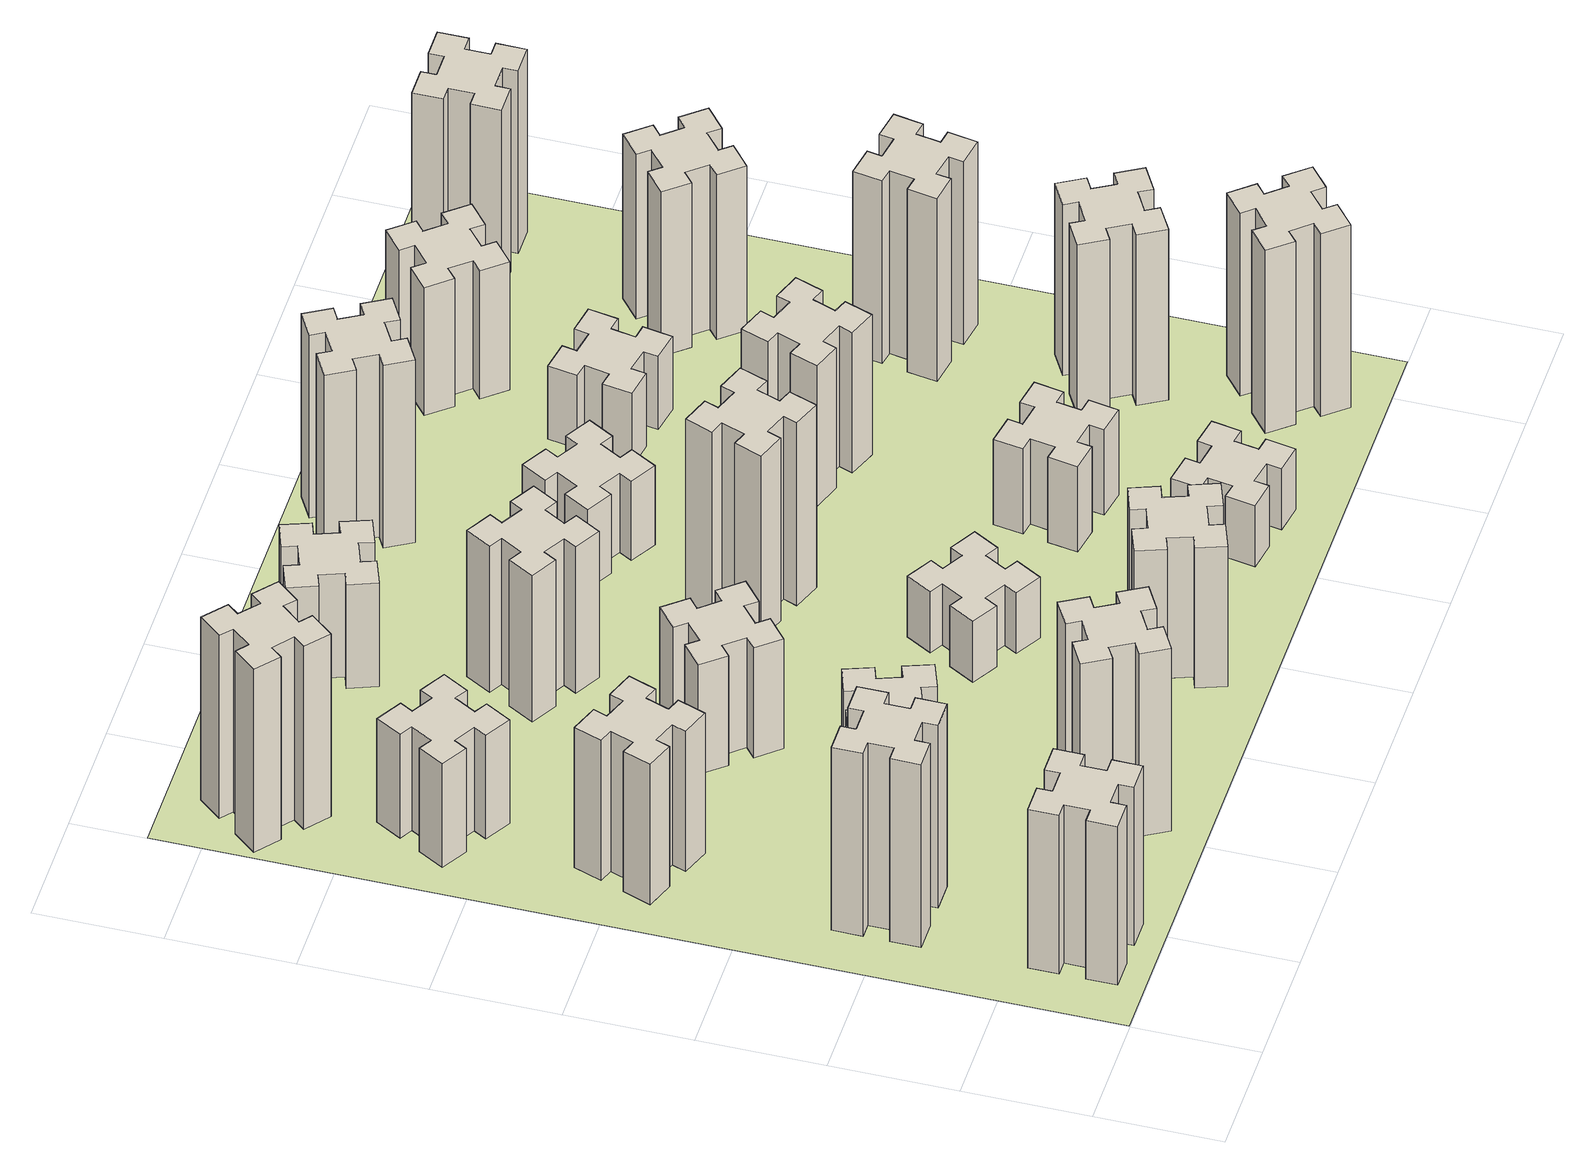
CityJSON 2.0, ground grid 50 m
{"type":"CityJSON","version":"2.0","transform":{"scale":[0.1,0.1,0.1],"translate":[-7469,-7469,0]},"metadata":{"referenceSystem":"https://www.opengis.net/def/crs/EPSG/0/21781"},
"CityObjects":{
"building1":{"type":"Building","attributes":{"class":"1000","function":"1000","usage":"1000","yearOfConstruction":2016,"roofType":"1000","measuredHeight":78,"storeysAboveGround":30,"storeysBelowGround":0},"geometry":[{"type":"Solid","lod":"1","boundaries":[[[[0,1,2,3,4,5,6,7,8,9,10,11,12,13,14,15,16,17,18,19]],[[17,16,20,21]],[[16,15,22,20]],[[15,14,23,22]],[[14,13,24,23]],[[13,12,25,24]],[[12,11,26,25]],[[11,10,27,26]],[[10,9,28,27]],[[9,8,29,28]],[[8,7,30,29]],[[7,6,31,30]],[[6,5,32,31]],[[5,4,33,32]],[[4,3,34,33]],[[3,2,35,34]],[[2,1,36,35]],[[1,0,37,36]],[[0,19,38,37]],[[19,18,39,38]],[[18,17,21,39]],[[24,25,26,27,28,29,30,31,32,33,34,35,36,37,38,39,21,20,22,23]]]]}]},
"building2":{"type":"Building","attributes":{"class":"1000","function":"1000","usage":"1000","yearOfConstruction":2016,"roofType":"1000","measuredHeight":90,"storeysAboveGround":30,"storeysBelowGround":0},"geometry":[{"type":"Solid","lod":"1","boundaries":[[[[40,41,42,43,44,45,46,47,48,49,50,51,52,53,54,55,56,57,58,59]],[[57,56,60,61]],[[56,55,62,60]],[[55,54,63,62]],[[54,53,64,63]],[[53,52,65,64]],[[52,51,66,65]],[[51,50,67,66]],[[50,49,68,67]],[[49,48,69,68]],[[48,47,70,69]],[[47,46,71,70]],[[46,45,72,71]],[[45,44,73,72]],[[44,43,74,73]],[[43,42,75,74]],[[42,41,76,75]],[[41,40,77,76]],[[40,59,78,77]],[[59,58,79,78]],[[58,57,61,79]],[[64,65,66,67,68,69,70,71,72,73,74,75,76,77,78,79,61,60,62,63]]]]}]},
"building3":{"type":"Building","attributes":{"class":"1000","function":"1000","usage":"1000","yearOfConstruction":2016,"roofType":"1000","measuredHeight":69,"storeysAboveGround":30,"storeysBelowGround":0},"geometry":[{"type":"Solid","lod":"1","boundaries":[[[[80,81,82,83,84,85,86,87,88,89,90,91,92,93,94,95,96,97,98,99]],[[97,96,100,101]],[[96,95,102,100]],[[95,94,103,102]],[[94,93,104,103]],[[93,92,105,104]],[[92,91,106,105]],[[91,90,107,106]],[[90,89,108,107]],[[89,88,109,108]],[[88,87,110,109]],[[87,86,111,110]],[[86,85,112,111]],[[85,84,113,112]],[[84,83,114,113]],[[83,82,115,114]],[[82,81,116,115]],[[81,80,117,116]],[[80,99,118,117]],[[99,98,119,118]],[[98,97,101,119]],[[104,105,106,107,108,109,110,111,112,113,114,115,116,117,118,119,101,100,102,103]]]]}]},
"building4":{"type":"Building","attributes":{"class":"1000","function":"1000","usage":"1000","yearOfConstruction":2016,"roofType":"1000","measuredHeight":51,"storeysAboveGround":30,"storeysBelowGround":0},"geometry":[{"type":"Solid","lod":"1","boundaries":[[[[120,121,122,123,124,125,126,127,128,129,130,131,132,133,134,135,136,137,138,139]],[[137,136,140,141]],[[136,135,142,140]],[[135,134,143,142]],[[134,133,144,143]],[[133,132,145,144]],[[132,131,146,145]],[[131,130,147,146]],[[130,129,148,147]],[[129,128,149,148]],[[128,127,150,149]],[[127,126,151,150]],[[126,125,152,151]],[[125,124,153,152]],[[124,123,154,153]],[[123,122,155,154]],[[122,121,156,155]],[[121,120,157,156]],[[120,139,158,157]],[[139,138,159,158]],[[138,137,141,159]],[[144,145,146,147,148,149,150,151,152,153,154,155,156,157,158,159,141,140,142,143]]]]}]},
"building5":{"type":"Building","attributes":{"class":"1000","function":"1000","usage":"1000","yearOfConstruction":2016,"roofType":"1000","measuredHeight":90,"storeysAboveGround":30,"storeysBelowGround":0},"geometry":[{"type":"Solid","lod":"1","boundaries":[[[[160,161,162,163,164,165,166,167,168,169,170,171,172,173,174,175,176,177,178,179]],[[177,176,180,181]],[[176,175,182,180]],[[175,174,183,182]],[[174,173,184,183]],[[173,172,185,184]],[[172,171,186,185]],[[171,170,187,186]],[[170,169,188,187]],[[169,168,189,188]],[[168,167,190,189]],[[167,166,191,190]],[[166,165,192,191]],[[165,164,193,192]],[[164,163,194,193]],[[163,162,195,194]],[[162,161,196,195]],[[161,160,197,196]],[[160,179,198,197]],[[179,178,199,198]],[[178,177,181,199]],[[184,185,186,187,188,189,190,191,192,193,194,195,196,197,198,199,181,180,182,183]]]]}]},
"building6":{"type":"Building","attributes":{"class":"1000","function":"1000","usage":"1000","yearOfConstruction":2016,"roofType":"1000","measuredHeight":90,"storeysAboveGround":30,"storeysBelowGround":0},"geometry":[{"type":"Solid","lod":"1","boundaries":[[[[200,201,202,203,204,205,206,207,208,209,210,211,212,213,214,215,216,217,218,219]],[[217,216,220,221]],[[216,215,222,220]],[[215,214,223,222]],[[214,213,224,223]],[[213,212,225,224]],[[212,211,226,225]],[[211,210,227,226]],[[210,209,228,227]],[[209,208,229,228]],[[208,207,230,229]],[[207,206,231,230]],[[206,205,232,231]],[[205,204,233,232]],[[204,203,234,233]],[[203,202,235,234]],[[202,201,236,235]],[[201,200,237,236]],[[200,219,238,237]],[[219,218,239,238]],[[218,217,221,239]],[[224,225,226,227,228,229,230,231,232,233,234,235,236,237,238,239,221,220,222,223]]]]}]},
"building7":{"type":"Building","attributes":{"class":"1000","function":"1000","usage":"1000","yearOfConstruction":2016,"roofType":"1000","measuredHeight":33,"storeysAboveGround":30,"storeysBelowGround":0},"geometry":[{"type":"Solid","lod":"1","boundaries":[[[[240,241,242,243,244,245,246,247,248,249,250,251,252,253,254,255,256,257,258,259]],[[257,256,260,261]],[[256,255,262,260]],[[255,254,263,262]],[[254,253,264,263]],[[253,252,265,264]],[[252,251,266,265]],[[251,250,267,266]],[[250,249,268,267]],[[249,248,269,268]],[[248,247,270,269]],[[247,246,271,270]],[[246,245,272,271]],[[245,244,273,272]],[[244,243,274,273]],[[243,242,275,274]],[[242,241,276,275]],[[241,240,277,276]],[[240,259,278,277]],[[259,258,279,278]],[[258,257,261,279]],[[264,265,266,267,268,269,270,271,272,273,274,275,276,277,278,279,261,260,262,263]]]]}]},
"building8":{"type":"Building","attributes":{"class":"1000","function":"1000","usage":"1000","yearOfConstruction":2016,"roofType":"1000","measuredHeight":54,"storeysAboveGround":30,"storeysBelowGround":0},"geometry":[{"type":"Solid","lod":"1","boundaries":[[[[280,281,282,283,284,285,286,287,288,289,290,291,292,293,294,295,296,297,298,299]],[[297,296,300,301]],[[296,295,302,300]],[[295,294,303,302]],[[294,293,304,303]],[[293,292,305,304]],[[292,291,306,305]],[[291,290,307,306]],[[290,289,308,307]],[[289,288,309,308]],[[288,287,310,309]],[[287,286,311,310]],[[286,285,312,311]],[[285,284,313,312]],[[284,283,314,313]],[[283,282,315,314]],[[282,281,316,315]],[[281,280,317,316]],[[280,299,318,317]],[[299,298,319,318]],[[298,297,301,319]],[[304,305,306,307,308,309,310,311,312,313,314,315,316,317,318,319,301,300,302,303]]]]}]},
"building9":{"type":"Building","attributes":{"class":"1000","function":"1000","usage":"1000","yearOfConstruction":2016,"roofType":"1000","measuredHeight":72,"storeysAboveGround":30,"storeysBelowGround":0},"geometry":[{"type":"Solid","lod":"1","boundaries":[[[[320,321,322,323,324,325,326,327,328,329,330,331,332,333,334,335,336,337,338,339]],[[337,336,340,341]],[[336,335,342,340]],[[335,334,343,342]],[[334,333,344,343]],[[333,332,345,344]],[[332,331,346,345]],[[331,330,347,346]],[[330,329,348,347]],[[329,328,349,348]],[[328,327,350,349]],[[327,326,351,350]],[[326,325,352,351]],[[325,324,353,352]],[[324,323,354,353]],[[323,322,355,354]],[[322,321,356,355]],[[321,320,357,356]],[[320,339,358,357]],[[339,338,359,358]],[[338,337,341,359]],[[344,345,346,347,348,349,350,351,352,353,354,355,356,357,358,359,341,340,342,343]]]]}]},
"building10":{"type":"Building","attributes":{"class":"1000","function":"1000","usage":"1000","yearOfConstruction":2016,"roofType":"1000","measuredHeight":69,"storeysAboveGround":30,"storeysBelowGround":0},"geometry":[{"type":"Solid","lod":"1","boundaries":[[[[360,361,362,363,364,365,366,367,368,369,370,371,372,373,374,375,376,377,378,379]],[[377,376,380,381]],[[376,375,382,380]],[[375,374,383,382]],[[374,373,384,383]],[[373,372,385,384]],[[372,371,386,385]],[[371,370,387,386]],[[370,369,388,387]],[[369,368,389,388]],[[368,367,390,389]],[[367,366,391,390]],[[366,365,392,391]],[[365,364,393,392]],[[364,363,394,393]],[[363,362,395,394]],[[362,361,396,395]],[[361,360,397,396]],[[360,379,398,397]],[[379,378,399,398]],[[378,377,381,399]],[[384,385,386,387,388,389,390,391,392,393,394,395,396,397,398,399,381,380,382,383]]]]}]},
"building11":{"type":"Building","attributes":{"class":"1000","function":"1000","usage":"1000","yearOfConstruction":2016,"roofType":"1000","measuredHeight":51,"storeysAboveGround":30,"storeysBelowGround":0},"geometry":[{"type":"Solid","lod":"1","boundaries":[[[[400,401,402,403,404,405,406,407,408,409,410,411,412,413,414,415,416,417,418,419]],[[417,416,420,421]],[[416,415,422,420]],[[415,414,423,422]],[[414,413,424,423]],[[413,412,425,424]],[[412,411,426,425]],[[411,410,427,426]],[[410,409,428,427]],[[409,408,429,428]],[[408,407,430,429]],[[407,406,431,430]],[[406,405,432,431]],[[405,404,433,432]],[[404,403,434,433]],[[403,402,435,434]],[[402,401,436,435]],[[401,400,437,436]],[[400,419,438,437]],[[419,418,439,438]],[[418,417,421,439]],[[424,425,426,427,428,429,430,431,432,433,434,435,436,437,438,439,421,420,422,423]]]]}]},
"building12":{"type":"Building","attributes":{"class":"1000","function":"1000","usage":"1000","yearOfConstruction":2016,"roofType":"1000","measuredHeight":30,"storeysAboveGround":30,"storeysBelowGround":0},"geometry":[{"type":"Solid","lod":"1","boundaries":[[[[440,441,442,443,444,445,446,447,448,449,450,451,452,453,454,455,456,457,458,459]],[[457,456,460,461]],[[456,455,462,460]],[[455,454,463,462]],[[454,453,464,463]],[[453,452,465,464]],[[452,451,466,465]],[[451,450,467,466]],[[450,449,468,467]],[[449,448,469,468]],[[448,447,470,469]],[[447,446,471,470]],[[446,445,472,471]],[[445,444,473,472]],[[444,443,474,473]],[[443,442,475,474]],[[442,441,476,475]],[[441,440,477,476]],[[440,459,478,477]],[[459,458,479,478]],[[458,457,461,479]],[[464,465,466,467,468,469,470,471,472,473,474,475,476,477,478,479,461,460,462,463]]]]}]},
"building13":{"type":"Building","attributes":{"class":"1000","function":"1000","usage":"1000","yearOfConstruction":2016,"roofType":"1000","measuredHeight":90,"storeysAboveGround":30,"storeysBelowGround":0},"geometry":[{"type":"Solid","lod":"1","boundaries":[[[[480,481,482,483,484,485,486,487,488,489,490,491,492,493,494,495,496,497,498,499]],[[497,496,500,501]],[[496,495,502,500]],[[495,494,503,502]],[[494,493,504,503]],[[493,492,505,504]],[[492,491,506,505]],[[491,490,507,506]],[[490,489,508,507]],[[489,488,509,508]],[[488,487,510,509]],[[487,486,511,510]],[[486,485,512,511]],[[485,484,513,512]],[[484,483,514,513]],[[483,482,515,514]],[[482,481,516,515]],[[481,480,517,516]],[[480,499,518,517]],[[499,498,519,518]],[[498,497,501,519]],[[504,505,506,507,508,509,510,511,512,513,514,515,516,517,518,519,501,500,502,503]]]]}]},
"building14":{"type":"Building","attributes":{"class":"1000","function":"1000","usage":"1000","yearOfConstruction":2016,"roofType":"1000","measuredHeight":39,"storeysAboveGround":30,"storeysBelowGround":0},"geometry":[{"type":"Solid","lod":"1","boundaries":[[[[520,521,522,523,524,525,526,527,528,529,530,531,532,533,534,535,536,537,538,539]],[[537,536,540,541]],[[536,535,542,540]],[[535,534,543,542]],[[534,533,544,543]],[[533,532,545,544]],[[532,531,546,545]],[[531,530,547,546]],[[530,529,548,547]],[[529,528,549,548]],[[528,527,550,549]],[[527,526,551,550]],[[526,525,552,551]],[[525,524,553,552]],[[524,523,554,553]],[[523,522,555,554]],[[522,521,556,555]],[[521,520,557,556]],[[520,539,558,557]],[[539,538,559,558]],[[538,537,541,559]],[[544,545,546,547,548,549,550,551,552,553,554,555,556,557,558,559,541,540,542,543]]]]}]},
"building15":{"type":"Building","attributes":{"class":"1000","function":"1000","usage":"1000","yearOfConstruction":2016,"roofType":"1000","measuredHeight":30,"storeysAboveGround":30,"storeysBelowGround":0},"geometry":[{"type":"Solid","lod":"1","boundaries":[[[[560,561,562,563,564,565,566,567,568,569,570,571,572,573,574,575,576,577,578,579]],[[577,576,580,581]],[[576,575,582,580]],[[575,574,583,582]],[[574,573,584,583]],[[573,572,585,584]],[[572,571,586,585]],[[571,570,587,586]],[[570,569,588,587]],[[569,568,589,588]],[[568,567,590,589]],[[567,566,591,590]],[[566,565,592,591]],[[565,564,593,592]],[[564,563,594,593]],[[563,562,595,594]],[[562,561,596,595]],[[561,560,597,596]],[[560,579,598,597]],[[579,578,599,598]],[[578,577,581,599]],[[584,585,586,587,588,589,590,591,592,593,594,595,596,597,598,599,581,580,582,583]]]]}]},
"building16":{"type":"Building","attributes":{"class":"1000","function":"1000","usage":"1000","yearOfConstruction":2016,"roofType":"1000","measuredHeight":90,"storeysAboveGround":30,"storeysBelowGround":0},"geometry":[{"type":"Solid","lod":"1","boundaries":[[[[600,601,602,603,604,605,606,607,608,609,610,611,612,613,614,615,616,617,618,619]],[[617,616,620,621]],[[616,615,622,620]],[[615,614,623,622]],[[614,613,624,623]],[[613,612,625,624]],[[612,611,626,625]],[[611,610,627,626]],[[610,609,628,627]],[[609,608,629,628]],[[608,607,630,629]],[[607,606,631,630]],[[606,605,632,631]],[[605,604,633,632]],[[604,603,634,633]],[[603,602,635,634]],[[602,601,636,635]],[[601,600,637,636]],[[600,619,638,637]],[[619,618,639,638]],[[618,617,621,639]],[[624,625,626,627,628,629,630,631,632,633,634,635,636,637,638,639,621,620,622,623]]]]}]},
"building17":{"type":"Building","attributes":{"class":"1000","function":"1000","usage":"1000","yearOfConstruction":2016,"roofType":"1000","measuredHeight":42,"storeysAboveGround":30,"storeysBelowGround":0},"geometry":[{"type":"Solid","lod":"1","boundaries":[[[[640,641,642,643,644,645,646,647,648,649,650,651,652,653,654,655,656,657,658,659]],[[657,656,660,661]],[[656,655,662,660]],[[655,654,663,662]],[[654,653,664,663]],[[653,652,665,664]],[[652,651,666,665]],[[651,650,667,666]],[[650,649,668,667]],[[649,648,669,668]],[[648,647,670,669]],[[647,646,671,670]],[[646,645,672,671]],[[645,644,673,672]],[[644,643,674,673]],[[643,642,675,674]],[[642,641,676,675]],[[641,640,677,676]],[[640,659,678,677]],[[659,658,679,678]],[[658,657,661,679]],[[664,665,666,667,668,669,670,671,672,673,674,675,676,677,678,679,661,660,662,663]]]]}]},
"building18":{"type":"Building","attributes":{"class":"1000","function":"1000","usage":"1000","yearOfConstruction":2016,"roofType":"1000","measuredHeight":69,"storeysAboveGround":30,"storeysBelowGround":0},"geometry":[{"type":"Solid","lod":"1","boundaries":[[[[680,681,682,683,684,685,686,687,688,689,690,691,692,693,694,695,696,697,698,699]],[[697,696,700,701]],[[696,695,702,700]],[[695,694,703,702]],[[694,693,704,703]],[[693,692,705,704]],[[692,691,706,705]],[[691,690,707,706]],[[690,689,708,707]],[[689,688,709,708]],[[688,687,710,709]],[[687,686,711,710]],[[686,685,712,711]],[[685,684,713,712]],[[684,683,714,713]],[[683,682,715,714]],[[682,681,716,715]],[[681,680,717,716]],[[680,699,718,717]],[[699,698,719,718]],[[698,697,701,719]],[[704,705,706,707,708,709,710,711,712,713,714,715,716,717,718,719,701,700,702,703]]]]}]},
"building19":{"type":"Building","attributes":{"class":"1000","function":"1000","usage":"1000","yearOfConstruction":2016,"roofType":"1000","measuredHeight":36,"storeysAboveGround":30,"storeysBelowGround":0},"geometry":[{"type":"Solid","lod":"1","boundaries":[[[[720,721,722,723,724,725,726,727,728,729,730,731,732,733,734,735,736,737,738,739]],[[737,736,740,741]],[[736,735,742,740]],[[735,734,743,742]],[[734,733,744,743]],[[733,732,745,744]],[[732,731,746,745]],[[731,730,747,746]],[[730,729,748,747]],[[729,728,749,748]],[[728,727,750,749]],[[727,726,751,750]],[[726,725,752,751]],[[725,724,753,752]],[[724,723,754,753]],[[723,722,755,754]],[[722,721,756,755]],[[721,720,757,756]],[[720,739,758,757]],[[739,738,759,758]],[[738,737,741,759]],[[744,745,746,747,748,749,750,751,752,753,754,755,756,757,758,759,741,740,742,743]]]]}]},
"building20":{"type":"Building","attributes":{"class":"1000","function":"1000","usage":"1000","yearOfConstruction":2016,"roofType":"1000","measuredHeight":90,"storeysAboveGround":30,"storeysBelowGround":0},"geometry":[{"type":"Solid","lod":"1","boundaries":[[[[760,761,762,763,764,765,766,767,768,769,770,771,772,773,774,775,776,777,778,779]],[[777,776,780,781]],[[776,775,782,780]],[[775,774,783,782]],[[774,773,784,783]],[[773,772,785,784]],[[772,771,786,785]],[[771,770,787,786]],[[770,769,788,787]],[[769,768,789,788]],[[768,767,790,789]],[[767,766,791,790]],[[766,765,792,791]],[[765,764,793,792]],[[764,763,794,793]],[[763,762,795,794]],[[762,761,796,795]],[[761,760,797,796]],[[760,779,798,797]],[[779,778,799,798]],[[778,777,781,799]],[[784,785,786,787,788,789,790,791,792,793,794,795,796,797,798,799,781,780,782,783]]]]}]},
"building21":{"type":"Building","attributes":{"class":"1000","function":"1000","usage":"1000","yearOfConstruction":2016,"roofType":"1000","measuredHeight":84,"storeysAboveGround":30,"storeysBelowGround":0},"geometry":[{"type":"Solid","lod":"1","boundaries":[[[[800,801,802,803,804,805,806,807,808,809,810,811,812,813,814,815,816,817,818,819]],[[817,816,820,821]],[[816,815,822,820]],[[815,814,823,822]],[[814,813,824,823]],[[813,812,825,824]],[[812,811,826,825]],[[811,810,827,826]],[[810,809,828,827]],[[809,808,829,828]],[[808,807,830,829]],[[807,806,831,830]],[[806,805,832,831]],[[805,804,833,832]],[[804,803,834,833]],[[803,802,835,834]],[[802,801,836,835]],[[801,800,837,836]],[[800,819,838,837]],[[819,818,839,838]],[[818,817,821,839]],[[824,825,826,827,828,829,830,831,832,833,834,835,836,837,838,839,821,820,822,823]]]]}]},
"building22":{"type":"Building","attributes":{"class":"1000","function":"1000","usage":"1000","yearOfConstruction":2016,"roofType":"1000","measuredHeight":63,"storeysAboveGround":30,"storeysBelowGround":0},"geometry":[{"type":"Solid","lod":"1","boundaries":[[[[840,841,842,843,844,845,846,847,848,849,850,851,852,853,854,855,856,857,858,859]],[[857,856,860,861]],[[856,855,862,860]],[[855,854,863,862]],[[854,853,864,863]],[[853,852,865,864]],[[852,851,866,865]],[[851,850,867,866]],[[850,849,868,867]],[[849,848,869,868]],[[848,847,870,869]],[[847,846,871,870]],[[846,845,872,871]],[[845,844,873,872]],[[844,843,874,873]],[[843,842,875,874]],[[842,841,876,875]],[[841,840,877,876]],[[840,859,878,877]],[[859,858,879,878]],[[858,857,861,879]],[[864,865,866,867,868,869,870,871,872,873,874,875,876,877,878,879,861,860,862,863]]]]}]},
"building23":{"type":"Building","attributes":{"class":"1000","function":"1000","usage":"1000","yearOfConstruction":2016,"roofType":"1000","measuredHeight":90,"storeysAboveGround":30,"storeysBelowGround":0},"geometry":[{"type":"Solid","lod":"1","boundaries":[[[[880,881,882,883,884,885,886,887,888,889,890,891,892,893,894,895,896,897,898,899]],[[897,896,900,901]],[[896,895,902,900]],[[895,894,903,902]],[[894,893,904,903]],[[893,892,905,904]],[[892,891,906,905]],[[891,890,907,906]],[[890,889,908,907]],[[889,888,909,908]],[[888,887,910,909]],[[887,886,911,910]],[[886,885,912,911]],[[885,884,913,912]],[[884,883,914,913]],[[883,882,915,914]],[[882,881,916,915]],[[881,880,917,916]],[[880,899,918,917]],[[899,898,919,918]],[[898,897,901,919]],[[904,905,906,907,908,909,910,911,912,913,914,915,916,917,918,919,901,900,902,903]]]]}]},
"building24":{"type":"Building","attributes":{"class":"1000","function":"1000","usage":"1000","yearOfConstruction":2016,"roofType":"1000","measuredHeight":81,"storeysAboveGround":30,"storeysBelowGround":0},"geometry":[{"type":"Solid","lod":"1","boundaries":[[[[920,921,922,923,924,925,926,927,928,929,930,931,932,933,934,935,936,937,938,939]],[[937,936,940,941]],[[936,935,942,940]],[[935,934,943,942]],[[934,933,944,943]],[[933,932,945,944]],[[932,931,946,945]],[[931,930,947,946]],[[930,929,948,947]],[[929,928,949,948]],[[928,927,950,949]],[[927,926,951,950]],[[926,925,952,951]],[[925,924,953,952]],[[924,923,954,953]],[[923,922,955,954]],[[922,921,956,955]],[[921,920,957,956]],[[920,939,958,957]],[[939,938,959,958]],[[938,937,941,959]],[[944,945,946,947,948,949,950,951,952,953,954,955,956,957,958,959,941,940,942,943]]]]}]},
"building25":{"type":"Building","attributes":{"class":"1000","function":"1000","usage":"1000","yearOfConstruction":2016,"roofType":"1000","measuredHeight":90,"storeysAboveGround":30,"storeysBelowGround":0},"geometry":[{"type":"Solid","lod":"1","boundaries":[[[[960,961,962,963,964,965,966,967,968,969,970,971,972,973,974,975,976,977,978,979]],[[977,976,980,981]],[[976,975,982,980]],[[975,974,983,982]],[[974,973,984,983]],[[973,972,985,984]],[[972,971,986,985]],[[971,970,987,986]],[[970,969,988,987]],[[969,968,989,988]],[[968,967,990,989]],[[967,966,991,990]],[[966,965,992,991]],[[965,964,993,992]],[[964,963,994,993]],[[963,962,995,994]],[[962,961,996,995]],[[961,960,997,996]],[[960,979,998,997]],[[979,978,999,998]],[[978,977,981,999]],[[984,985,986,987,988,989,990,991,992,993,994,995,996,997,998,999,981,980,982,983]]]]}]},
"landuse1":{"type":"LandUse","attributes":{"name":"plot1","function":"1010"},"geometry":[{"type":"MultiSurface","lod":"1","boundaries":[[[1000,1001,1002,1003]]]}]}
},
"vertices":[
[265,325,0],[265,225,0],[205,225,0],[205,105,0],[325,105,0],[325,165,0],[425,165,0],[425,105,0],[545,105,0],[545,225,0],[485,225,0],[485,325,0],[545,325,0],[545,445,0],[425,445,0],[425,385,0],[325,385,0],[325,445,0],[205,445,0],[205,325,0],[325,385,780],[325,445,780],[425,385,780],[425,445,780],[545,445,780],[545,325,780],[485,325,780],[485,225,780],[545,225,780],[545,105,780],[425,105,780],[425,165,780],[325,165,780],[325,105,780],[205,105,780],[205,225,780],[265,225,780],[265,325,780],[205,325,780],[205,445,780],
[265,1065,0],[265,965,0],[205,965,0],[205,845,0],[325,845,0],[325,905,0],[425,905,0],[425,845,0],[545,845,0],[545,965,0],[485,965,0],[485,1065,0],[545,1065,0],[545,1185,0],[425,1185,0],[425,1125,0],[325,1125,0],[325,1185,0],[205,1185,0],[205,1065,0],[325,1125,900],[325,1185,900],[425,1125,900],[425,1185,900],[545,1185,900],[545,1065,900],[485,1065,900],[485,965,900],[545,965,900],[545,845,900],[425,845,900],[425,905,900],[325,905,900],[325,845,900],[205,845,900],[205,965,900],[265,965,900],[265,1065,900],[205,1065,900],[205,1185,900],
[291,1869,0],[385,1835,0],[364,1779,0],[477,1737,0],[518,1850,0],[462,1871,0],[496,1965,0],[552,1944,0],[593,2057,0],[480,2098,0],[460,2042,0],[366,2076,0],[387,2132,0],[274,2173,0],[233,2060,0],[289,2040,0],[255,1946,0],[199,1967,0],[157,1854,0],[270,1813,0],[255,1946,690],[199,1967,690],[289,2040,690],[233,2060,690],[274,2173,690],[387,2132,690],[366,2076,690],[460,2042,690],[480,2098,690],[593,2057,690],[552,1944,690],[496,1965,690],[462,1871,690],[518,1850,690],[477,1737,690],[364,1779,690],[385,1835,690],[291,1869,690],[270,1813,690],[157,1854,690],
[446,2597,0],[496,2684,0],[548,2654,0],[608,2758,0],[504,2818,0],[474,2766,0],[387,2816,0],[417,2868,0],[313,2928,0],[253,2824,0],[305,2794,0],[255,2707,0],[203,2737,0],[143,2633,0],[247,2573,0],[277,2625,0],[364,2575,0],[334,2523,0],[438,2463,0],[498,2567,0],[364,2575,510],[334,2523,510],[277,2625,510],[247,2573,510],[143,2633,510],[203,2737,510],[255,2707,510],[305,2794,510],[253,2824,510],[313,2928,510],[417,2868,510],[387,2816,510],[474,2766,510],[504,2818,510],[608,2758,510],[548,2654,510],[496,2684,510],[446,2597,510],[498,2567,510],[438,2463,510],
[1127,255,0],[1214,305,0],[1244,253,0],[1348,313,0],[1288,417,0],[1236,387,0],[1186,474,0],[1238,504,0],[1178,608,0],[1074,548,0],[1104,496,0],[1017,446,0],[987,498,0],[883,438,0],[943,334,0],[995,364,0],[1045,277,0],[993,247,0],[1053,143,0],[1157,203,0],[1045,277,900],[993,247,900],[995,364,900],[943,334,900],[883,438,900],[987,498,900],[1017,446,900],[1104,496,900],[1074,548,900],[1178,608,900],[1238,504,900],[1186,474,900],[1236,387,900],[1288,417,900],[1348,313,900],[1244,253,900],[1214,305,900],[1127,255,900],[1157,203,900],[1053,143,900],
[384,3387,0],[308,3452,0],[346,3498,0],[254,3575,0],[177,3483,0],[223,3444,0],[159,3368,0],[113,3406,0],[36,3314,0],[128,3237,0],[166,3283,0],[243,3219,0],[204,3173,0],[296,3096,0],[373,3188,0],[327,3226,0],[392,3303,0],[438,3264,0],[515,3356,0],[423,3433,0],[392,3303,900],[438,3264,900],[327,3226,900],[373,3188,900],[296,3096,900],[204,3173,900],[243,3219,900],[166,3283,900],[128,3237,900],[36,3314,900],[113,3406,900],[159,3368,900],[223,3444,900],[177,3483,900],[254,3575,900],[346,3498,900],[308,3452,900],[384,3387,900],[423,3433,900],[515,3356,900],
[1125,1336,0],[1031,1302,0],[1010,1358,0],[897,1317,0],[939,1204,0],[995,1225,0],[1029,1131,0],[973,1110,0],[1014,997,0],[1127,1039,0],[1106,1095,0],[1200,1129,0],[1220,1073,0],[1333,1114,0],[1292,1227,0],[1236,1206,0],[1202,1300,0],[1258,1320,0],[1217,1433,0],[1104,1392,0],[1202,1300,330],[1258,1320,330],[1236,1206,330],[1292,1227,330],[1333,1114,330],[1220,1073,330],[1200,1129,330],[1106,1095,330],[1127,1039,330],[1014,997,330],[973,1110,330],[1029,1131,330],[995,1225,330],[939,1204,330],[897,1317,330],[1010,1358,330],[1031,1302,330],[1125,1336,330],[1104,1392,330],[1217,1433,330],
[1083,1972,0],[1006,1907,0],[968,1953,0],[876,1876,0],[953,1784,0],[999,1823,0],[1063,1746,0],[1017,1708,0],[1094,1616,0],[1186,1693,0],[1148,1739,0],[1224,1803,0],[1263,1757,0],[1355,1834,0],[1278,1926,0],[1232,1888,0],[1167,1964,0],[1213,2003,0],[1136,2095,0],[1044,2018,0],[1167,1964,540],[1213,2003,540],[1232,1888,540],[1278,1926,540],[1355,1834,540],[1263,1757,540],[1224,1803,540],[1148,1739,540],[1186,1693,540],[1094,1616,540],[1017,1708,540],[1063,1746,540],[999,1823,540],[953,1784,540],[876,1876,540],[968,1953,540],[1006,1907,540],[1083,1972,540],[1044,2018,540],[1136,2095,540],
[1314,2666,0],[1227,2716,0],[1257,2768,0],[1153,2828,0],[1093,2724,0],[1145,2694,0],[1095,2607,0],[1043,2637,0],[983,2533,0],[1087,2473,0],[1117,2525,0],[1204,2475,0],[1174,2423,0],[1278,2363,0],[1338,2467,0],[1286,2497,0],[1336,2584,0],[1388,2554,0],[1448,2658,0],[1344,2718,0],[1336,2584,720],[1388,2554,720],[1286,2497,720],[1338,2467,720],[1278,2363,720],[1174,2423,720],[1204,2475,720],[1117,2525,720],[1087,2473,720],[983,2533,720],[1043,2637,720],[1095,2607,720],[1145,2694,720],[1093,2724,720],[1153,2828,720],[1257,2768,720],[1227,2716,720],[1314,2666,720],[1344,2718,720],[1448,2658,720],
[1965,496,0],[1871,462,0],[1850,518,0],[1737,477,0],[1779,364,0],[1835,385,0],[1869,291,0],[1813,270,0],[1854,157,0],[1967,199,0],[1946,255,0],[2040,289,0],[2060,233,0],[2173,274,0],[2132,387,0],[2076,366,0],[2042,460,0],[2098,480,0],[2057,593,0],[1944,552,0],[2042,460,690],[2098,480,690],[2076,366,690],[2132,387,690],[2173,274,690],[2060,233,690],[2040,289,690],[1946,255,690],[1967,199,690],[1854,157,690],[1813,270,690],[1869,291,690],[1835,385,690],[1779,364,690],[1737,477,690],[1850,518,690],[1871,462,690],[1965,496,690],[1944,552,690],[2057,593,690],
[1125,3456,0],[1031,3422,0],[1010,3478,0],[897,3437,0],[939,3324,0],[995,3345,0],[1029,3251,0],[973,3230,0],[1014,3117,0],[1127,3159,0],[1106,3215,0],[1200,3249,0],[1220,3193,0],[1333,3234,0],[1292,3347,0],[1236,3326,0],[1202,3420,0],[1258,3440,0],[1217,3553,0],[1104,3512,0],[1202,3420,510],[1258,3440,510],[1236,3326,510],[1292,3347,510],[1333,3234,510],[1220,3193,510],[1200,3249,510],[1106,3215,510],[1127,3159,510],[1014,3117,510],[973,3230,510],[1029,3251,510],[995,3345,510],[939,3324,510],[897,3437,510],[1010,3478,510],[1031,3422,510],[1125,3456,510],[1104,3512,510],[1217,3553,510],
[1757,1045,0],[1844,995,0],[1814,943,0],[1918,883,0],[1978,987,0],[1926,1017,0],[1976,1104,0],[2028,1074,0],[2088,1178,0],[1984,1238,0],[1954,1186,0],[1867,1236,0],[1897,1288,0],[1793,1348,0],[1733,1244,0],[1785,1214,0],[1735,1127,0],[1683,1157,0],[1623,1053,0],[1727,993,0],[1735,1127,300],[1683,1157,300],[1785,1214,300],[1733,1244,300],[1793,1348,300],[1897,1288,300],[1867,1236,300],[1954,1186,300],[1984,1238,300],[2088,1178,300],[2028,1074,300],[1976,1104,300],[1926,1017,300],[1978,987,300],[1918,883,300],[1814,943,300],[1844,995,300],[1757,1045,300],[1727,993,300],[1623,1053,300],
[1940,2042,0],[1846,2076,0],[1867,2132,0],[1754,2173,0],[1713,2060,0],[1769,2040,0],[1735,1946,0],[1679,1967,0],[1637,1854,0],[1750,1813,0],[1771,1869,0],[1865,1835,0],[1844,1779,0],[1957,1737,0],[1998,1850,0],[1942,1871,0],[1976,1965,0],[2032,1944,0],[2073,2057,0],[1960,2098,0],[1976,1965,900],[2032,1944,900],[1942,1871,900],[1998,1850,900],[1957,1737,900],[1844,1779,900],[1865,1835,900],[1771,1869,900],[1750,1813,900],[1637,1854,900],[1679,1967,900],[1735,1946,900],[1769,2040,900],[1713,2060,900],[1754,2173,900],[1867,2132,900],[1846,2076,900],[1940,2042,900],[1960,2098,900],[2073,2057,900],
[2026,2497,0],[2076,2584,0],[2128,2554,0],[2188,2658,0],[2084,2718,0],[2054,2666,0],[1967,2716,0],[1997,2768,0],[1893,2828,0],[1833,2724,0],[1885,2694,0],[1835,2607,0],[1783,2637,0],[1723,2533,0],[1827,2473,0],[1857,2525,0],[1944,2475,0],[1914,2423,0],[2018,2363,0],[2078,2467,0],[1944,2475,390],[1914,2423,390],[1857,2525,390],[1827,2473,390],[1723,2533,390],[1783,2637,390],[1835,2607,390],[1885,2694,390],[1833,2724,390],[1893,2828,390],[1997,2768,390],[1967,2716,390],[2054,2666,390],[2084,2718,390],[2188,2658,390],[2128,2554,390],[2076,2584,390],[2026,2497,390],[2078,2467,390],[2018,2363,390],
[2596,444,0],[2578,345,0],[2519,356,0],[2498,237,0],[2617,217,0],[2627,276,0],[2725,258,0],[2715,199,0],[2833,178,0],[2854,297,0],[2795,307,0],[2812,405,0],[2871,395,0],[2892,513,0],[2774,534,0],[2764,475,0],[2665,492,0],[2676,551,0],[2557,572,0],[2537,454,0],[2665,492,300],[2676,551,300],[2764,475,300],[2774,534,300],[2892,513,300],[2871,395,300],[2812,405,300],[2795,307,300],[2854,297,300],[2833,178,300],[2715,199,300],[2725,258,300],[2627,276,300],[2617,217,300],[2498,237,300],[2519,356,300],[2578,345,300],[2596,444,300],[2537,454,300],[2557,572,300],
[1844,3556,0],[1757,3506,0],[1727,3558,0],[1623,3498,0],[1683,3394,0],[1735,3424,0],[1785,3337,0],[1733,3307,0],[1793,3203,0],[1897,3263,0],[1867,3315,0],[1954,3365,0],[1984,3313,0],[2088,3373,0],[2028,3477,0],[1976,3447,0],[1926,3534,0],[1978,3564,0],[1918,3668,0],[1814,3608,0],[1926,3534,900],[1978,3564,900],[1976,3447,900],[2028,3477,900],[2088,3373,900],[1984,3313,900],[1954,3365,900],[1867,3315,900],[1897,3263,900],[1793,3203,900],[1733,3307,900],[1785,3337,900],[1735,3424,900],[1683,3394,900],[1623,3498,900],[1727,3558,900],[1757,3506,900],[1844,3556,900],[1814,3608,900],[1918,3668,900],
[2496,1084,0],[2478,985,0],[2419,996,0],[2398,877,0],[2517,857,0],[2527,916,0],[2625,898,0],[2615,839,0],[2733,818,0],[2754,937,0],[2695,947,0],[2712,1045,0],[2771,1035,0],[2792,1153,0],[2674,1174,0],[2664,1115,0],[2565,1132,0],[2576,1191,0],[2457,1212,0],[2437,1094,0],[2565,1132,420],[2576,1191,420],[2664,1115,420],[2674,1174,420],[2792,1153,420],[2771,1035,420],[2712,1045,420],[2695,947,420],[2754,937,420],[2733,818,420],[2615,839,420],[2625,898,420],[2527,916,420],[2517,857,420],[2398,877,420],[2419,996,420],[2478,985,420],[2496,1084,420],[2437,1094,420],[2457,1212,420],
[2682,1871,0],[2716,1965,0],[2772,1944,0],[2813,2057,0],[2700,2098,0],[2680,2042,0],[2586,2076,0],[2607,2132,0],[2494,2173,0],[2453,2060,0],[2509,2040,0],[2475,1946,0],[2419,1967,0],[2377,1854,0],[2490,1813,0],[2511,1869,0],[2605,1835,0],[2584,1779,0],[2697,1737,0],[2738,1850,0],[2605,1835,690],[2584,1779,690],[2511,1869,690],[2490,1813,690],[2377,1854,690],[2419,1967,690],[2475,1946,690],[2509,2040,690],[2453,2060,690],[2494,2173,690],[2607,2132,690],[2586,2076,690],[2680,2042,690],[2700,2098,690],[2813,2057,690],[2772,1944,690],[2716,1965,690],[2682,1871,690],[2738,1850,690],[2697,1737,690],
[2496,2764,0],[2478,2665,0],[2419,2676,0],[2398,2557,0],[2517,2537,0],[2527,2596,0],[2625,2578,0],[2615,2519,0],[2733,2498,0],[2754,2617,0],[2695,2627,0],[2712,2725,0],[2771,2715,0],[2792,2833,0],[2674,2854,0],[2664,2795,0],[2565,2812,0],[2576,2871,0],[2457,2892,0],[2437,2774,0],[2565,2812,360],[2576,2871,360],[2664,2795,360],[2674,2854,360],[2792,2833,360],[2771,2715,360],[2712,2725,360],[2695,2627,360],[2754,2617,360],[2733,2498,360],[2615,2519,360],[2625,2578,360],[2527,2596,360],[2517,2537,360],[2398,2557,360],[2419,2676,360],[2478,2665,360],[2496,2764,360],[2437,2774,360],[2457,2892,360],
[3468,259,0],[3544,323,0],[3583,277,0],[3675,354,0],[3598,446,0],[3552,408,0],[3487,484,0],[3533,523,0],[3456,615,0],[3364,538,0],[3403,492,0],[3326,427,0],[3288,473,0],[3196,396,0],[3273,304,0],[3319,343,0],[3383,266,0],[3337,228,0],[3414,136,0],[3506,213,0],[3383,266,900],[3337,228,900],[3319,343,900],[3273,304,900],[3196,396,900],[3288,473,900],[3326,427,900],[3403,492,900],[3364,538,900],[3456,615,900],[3533,523,900],[3487,484,900],[3552,408,900],[3598,446,900],[3675,354,900],[3583,277,900],[3544,323,900],[3468,259,900],[3506,213,900],[3414,136,900],
[3215,1004,0],[3265,917,0],[3213,887,0],[3273,783,0],[3377,843,0],[3347,895,0],[3434,945,0],[3464,893,0],[3568,953,0],[3508,1057,0],[3456,1027,0],[3406,1114,0],[3458,1144,0],[3398,1248,0],[3294,1188,0],[3324,1136,0],[3237,1086,0],[3207,1138,0],[3103,1078,0],[3163,974,0],[3237,1086,840],[3207,1138,840],[3324,1136,840],[3294,1188,840],[3398,1248,840],[3458,1144,840],[3406,1114,840],[3456,1027,840],[3508,1057,840],[3568,953,840],[3464,893,840],[3434,945,840],[3347,895,840],[3377,843,840],[3273,783,840],[3213,887,840],[3265,917,840],[3215,1004,840],[3163,974,840],[3103,1078,840],
[2812,3368,0],[2747,3444,0],[2793,3483,0],[2716,3575,0],[2624,3498,0],[2663,3452,0],[2586,3387,0],[2548,3433,0],[2456,3356,0],[2533,3264,0],[2579,3303,0],[2643,3226,0],[2597,3188,0],[2674,3096,0],[2766,3173,0],[2728,3219,0],[2804,3283,0],[2843,3237,0],[2935,3314,0],[2858,3406,0],[2804,3283,630],[2843,3237,630],[2728,3219,630],[2766,3173,630],[2674,3096,630],[2597,3188,630],[2643,3226,630],[2579,3303,630],[2533,3264,630],[2456,3356,630],[2548,3433,630],[2586,3387,630],[2663,3452,630],[2624,3498,630],[2716,3575,630],[2793,3483,630],[2747,3444,630],[2812,3368,630],[2858,3406,630],[2935,3314,630],
[3267,1656,0],[3365,1638,0],[3355,1579,0],[3473,1558,0],[3494,1677,0],[3435,1687,0],[3452,1785,0],[3511,1775,0],[3532,1893,0],[3414,1914,0],[3404,1855,0],[3305,1872,0],[3316,1931,0],[3197,1952,0],[3177,1834,0],[3236,1824,0],[3218,1725,0],[3159,1736,0],[3138,1617,0],[3257,1597,0],[3218,1725,900],[3159,1736,900],[3236,1824,900],[3177,1834,900],[3197,1952,900],[3316,1931,900],[3305,1872,900],[3404,1855,900],[3414,1914,900],[3532,1893,900],[3511,1775,900],[3452,1785,900],[3435,1687,900],[3494,1677,900],[3473,1558,900],[3355,1579,900],[3365,1638,900],[3267,1656,900],[3257,1597,900],[3138,1617,900],
[3119,2563,0],[3183,2486,0],[3137,2448,0],[3214,2356,0],[3306,2433,0],[3268,2479,0],[3344,2543,0],[3383,2497,0],[3475,2574,0],[3398,2666,0],[3352,2628,0],[3287,2704,0],[3333,2743,0],[3256,2835,0],[3164,2758,0],[3203,2712,0],[3126,2647,0],[3088,2693,0],[2996,2616,0],[3073,2524,0],[3126,2647,810],[3088,2693,810],[3203,2712,810],[3164,2758,810],[3256,2835,810],[3333,2743,810],[3287,2704,810],[3352,2628,810],[3398,2666,810],[3475,2574,810],[3383,2497,810],[3344,2543,810],[3268,2479,810],[3306,2433,810],[3214,2356,810],[3137,2448,810],[3183,2486,810],[3119,2563,810],[3073,2524,810],[2996,2616,810],
[3285,3325,0],[3385,3325,0],[3385,3265,0],[3505,3265,0],[3505,3385,0],[3445,3385,0],[3445,3485,0],[3505,3485,0],[3505,3605,0],[3385,3605,0],[3385,3545,0],[3285,3545,0],[3285,3605,0],[3165,3605,0],[3165,3485,0],[3225,3485,0],[3225,3385,0],[3165,3385,0],[3165,3265,0],[3285,3265,0],[3225,3385,900],[3165,3385,900],[3225,3485,900],[3165,3485,900],[3165,3605,900],[3285,3605,900],[3285,3545,900],[3385,3545,900],[3385,3605,900],[3505,3605,900],[3505,3485,900],[3445,3485,900],[3445,3385,900],[3505,3385,900],[3505,3265,900],[3385,3265,900],[3385,3325,900],[3285,3325,900],[3285,3265,900],[3165,3265,900],
[5,3705,0],[3705,3705,0],[3705,5,0],[5,5,0]
]}
